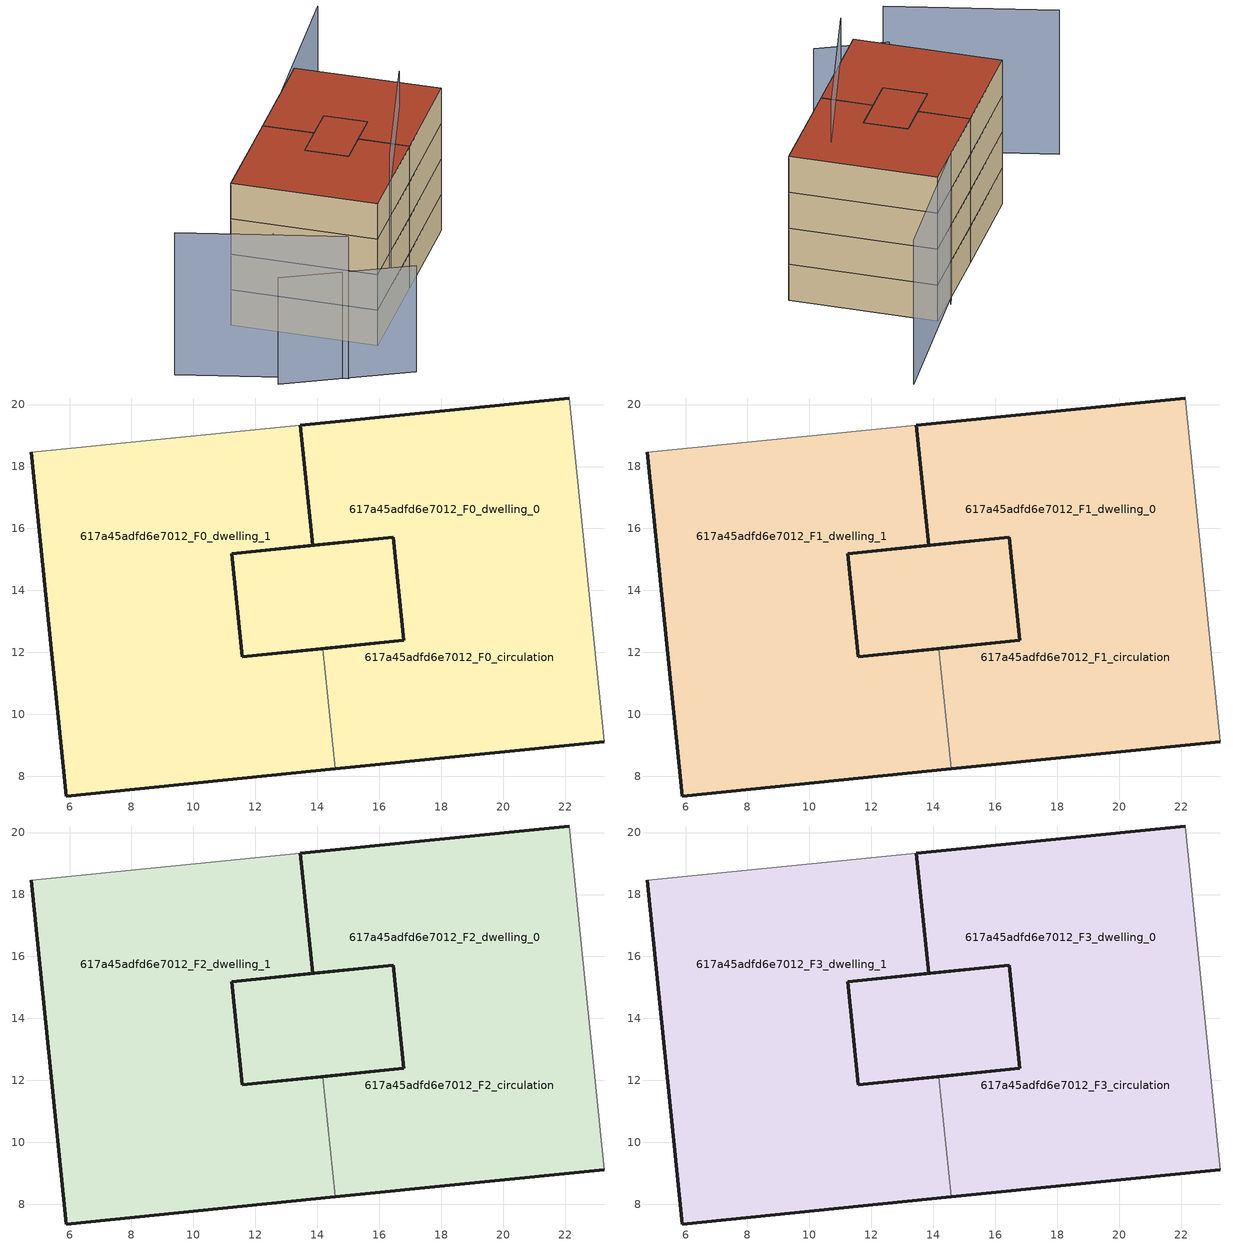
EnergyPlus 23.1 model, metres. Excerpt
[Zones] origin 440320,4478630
617a45adfd6e7012_F0_dwelling_0
 floor ground (EU_floor_Construction): 16.45,15.71 16.79,12.39 11.58,11.86 11.24,15.19 13.85,15.45 z0; 22.13,20.21 23.26,9.12 14.57,8.24 14.18,12.12 16.79,12.39 16.45,15.71 13.85,15.45 13.45,19.33 z0
 wall outside (EU_wall_Construction): 22.13,20.21 13.45,19.33 13.85,15.45 16.45,15.71 16.79,12.39 14.18,12.12 / 14.57,8.24 23.26,9.12 z0:3
 wall adiabatic (EU_wall_Construction): 23.26,9.12 22.13,20.21 z0:3
 wall to 617a45adfd6e7012_F0_dwelling_1 (EU_wall_Construction): 14.18,12.12 14.57,8.24 z0:3
617a45adfd6e7012_F0_dwelling_1
 floor ground (EU_floor_Construction): 16.45,15.71 16.79,12.39 11.58,11.86 11.24,15.19 13.85,15.45 z0; 13.45,19.33 13.85,15.45 11.24,15.19 11.58,11.86 14.18,12.12 14.57,8.24 5.89,7.36 4.77,18.46 z0
 wall outside (EU_wall_Construction): 4.77,18.46 5.89,7.36 14.57,8.24 / 14.18,12.12 11.58,11.86 11.24,15.19 13.85,15.45 13.45,19.33 z0:3
 wall adiabatic (EU_wall_Construction): 13.45,19.33 4.77,18.46 z0:3
617a45adfd6e7012_F0_circulation
 floor ground (EU_floor_Construction): 22.13,20.21 23.26,9.12 14.57,8.24 14.18,12.12 16.79,12.39 16.45,15.71 13.85,15.45 13.45,19.33 z0; 16.45,15.71 16.79,12.39 11.58,11.86 11.24,15.19 13.85,15.45 z0; 13.45,19.33 13.85,15.45 11.24,15.19 11.58,11.86 14.18,12.12 14.57,8.24 5.89,7.36 4.77,18.46 z0
 wall outside (EU_wall_Construction): 11.24,15.19 11.58,11.86 16.79,12.39 16.45,15.71 11.24,15.19 z0:3
617a45adfd6e7012_F1_dwelling_0
 floor outside (EU_floor_Construction): 22.13,20.21 23.26,9.12 14.57,8.24 14.18,12.12 16.79,12.39 16.45,15.71 13.85,15.45 13.45,19.33 z3; 16.45,15.71 16.79,12.39 11.58,11.86 11.24,15.19 13.85,15.45 z3
 wall outside (EU_wall_Construction): 22.13,20.21 13.45,19.33 13.85,15.45 16.45,15.71 16.79,12.39 14.18,12.12 / 14.57,8.24 23.26,9.12 z3:6
 wall adiabatic (EU_wall_Construction): 23.26,9.12 22.13,20.21 z3:6
 wall to 617a45adfd6e7012_F1_dwelling_1 (EU_wall_Construction): 14.18,12.12 14.57,8.24 z3:6
617a45adfd6e7012_F1_dwelling_1
 floor to 617a45adfd6e7012_F0_dwelling_1 (EU_floor_Construction): 13.45,19.33 13.85,15.45 11.24,15.19 11.58,11.86 14.18,12.12 14.57,8.24 5.89,7.36 4.77,18.46 z3; 16.45,15.71 16.79,12.39 11.58,11.86 11.24,15.19 13.85,15.45 z3
 wall outside (EU_wall_Construction): 4.77,18.46 5.89,7.36 14.57,8.24 / 14.18,12.12 11.58,11.86 11.24,15.19 13.85,15.45 13.45,19.33 z3:6
 wall adiabatic (EU_wall_Construction): 13.45,19.33 4.77,18.46 z3:6
617a45adfd6e7012_F1_circulation
 floor outside (EU_floor_Construction): 16.45,15.71 16.79,12.39 11.58,11.86 11.24,15.19 13.85,15.45 z3; 13.45,19.33 13.85,15.45 11.24,15.19 11.58,11.86 14.18,12.12 14.57,8.24 5.89,7.36 4.77,18.46 z3
 floor to 617a45adfd6e7012_F0_circulation (EU_floor_Construction): 22.13,20.21 23.26,9.12 14.57,8.24 14.18,12.12 16.79,12.39 16.45,15.71 13.85,15.45 13.45,19.33 z3
 wall outside (EU_wall_Construction): 11.24,15.19 11.58,11.86 16.79,12.39 16.45,15.71 11.24,15.19 z3:6
617a45adfd6e7012_F2_dwelling_0
 floor outside (EU_floor_Construction): 22.13,20.21 23.26,9.12 14.57,8.24 14.18,12.12 16.79,12.39 16.45,15.71 13.85,15.45 13.45,19.33 z6; 16.45,15.71 16.79,12.39 11.58,11.86 11.24,15.19 13.85,15.45 z6
 wall outside (EU_wall_Construction): 22.13,20.21 13.45,19.33 13.85,15.45 16.45,15.71 16.79,12.39 14.18,12.12 / 14.57,8.24 23.26,9.12 z6:9
 wall adiabatic (EU_wall_Construction): 23.26,9.12 22.13,20.21 z6:9
 wall to 617a45adfd6e7012_F2_dwelling_1 (EU_wall_Construction): 14.18,12.12 14.57,8.24 z6:9
617a45adfd6e7012_F2_dwelling_1
 floor to 617a45adfd6e7012_F1_dwelling_1 (EU_floor_Construction): 13.45,19.33 13.85,15.45 11.24,15.19 11.58,11.86 14.18,12.12 14.57,8.24 5.89,7.36 4.77,18.46 z6; 16.45,15.71 16.79,12.39 11.58,11.86 11.24,15.19 13.85,15.45 z6
 wall outside (EU_wall_Construction): 4.77,18.46 5.89,7.36 14.57,8.24 / 14.18,12.12 11.58,11.86 11.24,15.19 13.85,15.45 13.45,19.33 z6:9
 wall adiabatic (EU_wall_Construction): 13.45,19.33 4.77,18.46 z6:9
617a45adfd6e7012_F2_circulation
 floor outside (EU_floor_Construction): 16.45,15.71 16.79,12.39 11.58,11.86 11.24,15.19 13.85,15.45 z6; 13.45,19.33 13.85,15.45 11.24,15.19 11.58,11.86 14.18,12.12 14.57,8.24 5.89,7.36 4.77,18.46 z6
 floor to 617a45adfd6e7012_F1_circulation (EU_floor_Construction): 22.13,20.21 23.26,9.12 14.57,8.24 14.18,12.12 16.79,12.39 16.45,15.71 13.85,15.45 13.45,19.33 z6
 wall outside (EU_wall_Construction): 11.24,15.19 11.58,11.86 16.79,12.39 16.45,15.71 11.24,15.19 z6:9
617a45adfd6e7012_F3_dwelling_0
 floor outside (EU_floor_Construction): 22.13,20.21 23.26,9.12 14.57,8.24 14.18,12.12 16.79,12.39 16.45,15.71 13.85,15.45 13.45,19.33 z9; 16.45,15.71 16.79,12.39 11.58,11.86 11.24,15.19 13.85,15.45 z9
 wall outside (EU_wall_Construction): 22.13,20.21 13.45,19.33 13.85,15.45 16.45,15.71 16.79,12.39 14.18,12.12 / 14.57,8.24 23.26,9.12 z9:12
 wall adiabatic (EU_wall_Construction): 23.26,9.12 22.13,20.21 z9:12
 wall to 617a45adfd6e7012_F3_dwelling_1 (EU_wall_Construction): 14.18,12.12 14.57,8.24 z9:12
 roof outside (EU_roof_Construction): 23.26,9.12 22.13,20.21 13.45,19.33 13.85,15.45 16.45,15.71 16.79,12.39 14.18,12.12 14.57,8.24 z12; 16.79,12.39 16.45,15.71 13.85,15.45 11.24,15.19 11.58,11.86 z12
617a45adfd6e7012_F3_dwelling_1
 floor to 617a45adfd6e7012_F2_dwelling_1 (EU_floor_Construction): 13.45,19.33 13.85,15.45 11.24,15.19 11.58,11.86 14.18,12.12 14.57,8.24 5.89,7.36 4.77,18.46 z9; 16.45,15.71 16.79,12.39 11.58,11.86 11.24,15.19 13.85,15.45 z9
 wall outside (EU_wall_Construction): 4.77,18.46 5.89,7.36 14.57,8.24 / 14.18,12.12 11.58,11.86 11.24,15.19 13.85,15.45 13.45,19.33 z9:12
 wall adiabatic (EU_wall_Construction): 13.45,19.33 4.77,18.46 z9:12
 roof outside (EU_roof_Construction): 14.57,8.24 14.18,12.12 11.58,11.86 11.24,15.19 13.85,15.45 13.45,19.33 4.77,18.46 5.89,7.36 z12; 16.79,12.39 16.45,15.71 13.85,15.45 11.24,15.19 11.58,11.86 z12
617a45adfd6e7012_F3_circulation
 floor outside (EU_floor_Construction): 16.45,15.71 16.79,12.39 11.58,11.86 11.24,15.19 13.85,15.45 z9; 13.45,19.33 13.85,15.45 11.24,15.19 11.58,11.86 14.18,12.12 14.57,8.24 5.89,7.36 4.77,18.46 z9
 floor to 617a45adfd6e7012_F2_circulation (EU_floor_Construction): 22.13,20.21 23.26,9.12 14.57,8.24 14.18,12.12 16.79,12.39 16.45,15.71 13.85,15.45 13.45,19.33 z9
 wall outside (EU_wall_Construction): 11.24,15.19 11.58,11.86 16.79,12.39 16.45,15.71 11.24,15.19 z9:12
 roof outside (EU_roof_Construction): 23.26,9.12 22.13,20.21 13.45,19.33 13.85,15.45 16.45,15.71 16.79,12.39 14.18,12.12 14.57,8.24 z12; 16.79,12.39 16.45,15.71 13.85,15.45 11.24,15.19 11.58,11.86 z12; 14.57,8.24 14.18,12.12 11.58,11.86 11.24,15.19 13.85,15.45 13.45,19.33 4.77,18.46 5.89,7.36 z12
shading: 8.19,7.3 19.69,11.04 z0:15; 18.69,19.89 31.19,21.88 / -3.41,19.68 0.64,7.64 z0:12; -1.95,12.11 3.35,3.33 / 19.51,20.2 5.42,15.37 z0:9
[Building]
EU S2 Campaign: North Axis=0; Terrain=City; Solar Distribution=FullExterior
[Site:Location]
Madrid: Latitude=40.5; Longitude=-3.5; Time Zone=1; Elevation=609
[SizingPeriod:WeatherFileDays]
AnnualSizingPeriod: Begin Month=1; Begin Day of Month=1; End Month=12; End Day of Month=31; Day of Week for Start Day=Monday; Use Weather File Daylight Saving Period=No; Use Weather File Rain and Snow Indicators=No
[MATERIAL]
EU_InternalMass_Material: Roughness=MediumRough; Thickness=0.1; Conductivity=1; Density=1800; Specific Heat=900; Thermal Absorptance=0.9; Solar Absorptance=0.7; Visible Absorptance=0.7
[MATERIAL:NOMASS] Roughness=MediumRough; Thermal Absorptance=0.9; Solar Absorptance=0.7; Visible Absorptance=0.7
Name | Thermal Resistance
EU_wall_NoMass | 0.609216
EU_roof_NoMass | 0.513268
EU_floor_NoMass | 0.568163
[CONSTRUCTION]
EU_wall_Construction: EU_wall_NoMass
EU_roof_Construction: EU_roof_NoMass
EU_floor_Construction: EU_floor_NoMass
EU_InternalMass_Construction: EU_InternalMass_Material
[ZONE] Type=1; Multiplier=1; Ceiling Height=autocalculate; Floor Area=autocalculate; Part of Total Floor Area=Yes
Name | Volume
617a45adfd6e7012_F0_dwelling_0; 617a45adfd6e7012_F1_dwelling_0; 617a45adfd6e7012_F2_dwelling_0; 617a45adfd6e7012_F3_dwelling_0 | 318.131
617a45adfd6e7012_F0_dwelling_1; 617a45adfd6e7012_F1_dwelling_1; 617a45adfd6e7012_F2_dwelling_1; 617a45adfd6e7012_F3_dwelling_1 | 318.133
617a45adfd6e7012_F0_circulation; 617a45adfd6e7012_F1_circulation; 617a45adfd6e7012_F2_circulation; 617a45adfd6e7012_F3_circulation | 583.728
[INTERNALMASS] Construction=EU_InternalMass_Construction; Surface Area=88.5321
Name | Zone or ZoneList
617a45adfd6e7012_F0_dwelling_0_EU_InternalMass | 617a45adfd6e7012_F0_dwelling_0
617a45adfd6e7012_F0_dwelling_1_EU_InternalMass | 617a45adfd6e7012_F0_dwelling_1
617a45adfd6e7012_F1_dwelling_0_EU_InternalMass | 617a45adfd6e7012_F1_dwelling_0
617a45adfd6e7012_F1_dwelling_1_EU_InternalMass | 617a45adfd6e7012_F1_dwelling_1
617a45adfd6e7012_F2_dwelling_0_EU_InternalMass | 617a45adfd6e7012_F2_dwelling_0
617a45adfd6e7012_F2_dwelling_1_EU_InternalMass | 617a45adfd6e7012_F2_dwelling_1
617a45adfd6e7012_F3_dwelling_0_EU_InternalMass | 617a45adfd6e7012_F3_dwelling_0
617a45adfd6e7012_F3_dwelling_1_EU_InternalMass | 617a45adfd6e7012_F3_dwelling_1
[OTHEREQUIPMENT] Fuel Type=Electricity; Design Level Calculation Method=Watts/Area; Power per Zone Floor Area=1; Fraction Latent=0; Fraction Radiant=0; Fraction Lost=0; Carbon Dioxide Generation Rate=0; EndUse Subcategory=EU_Step8_InternalGains
Name | Zone or ZoneList or Space or SpaceList | Schedule
EU_Step8_InternalGain_617a45adfd6e7012_F0_dwelling_0_f000 | 617a45adfd6e7012_F0_dwelling_0 | EU_Step8_GainSchedule_617a45adfd6e7012_F0_dwelling_0_f000
EU_Step8_InternalGain_617a45adfd6e7012_F0_dwelling_1_f000 | 617a45adfd6e7012_F0_dwelling_1 | EU_Step8_GainSchedule_617a45adfd6e7012_F0_dwelling_1_f000
EU_Step8_InternalGain_617a45adfd6e7012_F1_dwelling_0_f000 | 617a45adfd6e7012_F1_dwelling_0 | EU_Step8_GainSchedule_617a45adfd6e7012_F1_dwelling_0_f000
EU_Step8_InternalGain_617a45adfd6e7012_F1_dwelling_1_f000 | 617a45adfd6e7012_F1_dwelling_1 | EU_Step8_GainSchedule_617a45adfd6e7012_F1_dwelling_1_f000
EU_Step8_InternalGain_617a45adfd6e7012_F2_dwelling_0_f000 | 617a45adfd6e7012_F2_dwelling_0 | EU_Step8_GainSchedule_617a45adfd6e7012_F2_dwelling_0_f000
EU_Step8_InternalGain_617a45adfd6e7012_F2_dwelling_1_f000 | 617a45adfd6e7012_F2_dwelling_1 | EU_Step8_GainSchedule_617a45adfd6e7012_F2_dwelling_1_f000
EU_Step8_InternalGain_617a45adfd6e7012_F3_dwelling_0_f000 | 617a45adfd6e7012_F3_dwelling_0 | EU_Step8_GainSchedule_617a45adfd6e7012_F3_dwelling_0_f000
EU_Step8_InternalGain_617a45adfd6e7012_F3_dwelling_1_f000 | 617a45adfd6e7012_F3_dwelling_1 | EU_Step8_GainSchedule_617a45adfd6e7012_F3_dwelling_1_f000
[ZONEINFILTRATION:DESIGNFLOWRATE] Schedule=EU_AlwaysOn; Design Flow Rate Calculation Method=Flow/Area; Flow Rate per Floor Area=0.0005; Constant Term Coefficient=1; Temperature Term Coefficient=0; Velocity Term Coefficient=0; Velocity Squared Term Coefficient=0
Name | Zone or ZoneList or Space or SpaceList
EU_Circulation_Infiltration_617a45adfd6e7012_F0_circulation | 617a45adfd6e7012_F0_circulation
EU_Circulation_Infiltration_617a45adfd6e7012_F1_circulation | 617a45adfd6e7012_F1_circulation
EU_Circulation_Infiltration_617a45adfd6e7012_F2_circulation | 617a45adfd6e7012_F2_circulation
EU_Circulation_Infiltration_617a45adfd6e7012_F3_circulation | 617a45adfd6e7012_F3_circulation
[ZONEVENTILATION:DESIGNFLOWRATE] Schedule=EU_AlwaysOn; Design Flow Rate Calculation Method=AirChanges/Hour; Air Changes per Hour=0.752966; Ventilation Type=Natural; Fan Pressure Rise=0; Fan Total Efficiency=1; Constant Term Coefficient=1; Temperature Term Coefficient=0; Velocity Term Coefficient=0; Velocity Squared Term Coefficient=0; Minimum Indoor Temperature=-100; Maximum Indoor Temperature=100; Delta Temperature=-100; Minimum Outdoor Temperature=-100; Maximum Outdoor Temperature=100; Maximum Wind Speed=40
Name | Zone or ZoneList or Space or SpaceList
EU_ConstantAir_617a45adfd6e7012_F0_dwelling_0 | 617a45adfd6e7012_F0_dwelling_0
EU_ConstantAir_617a45adfd6e7012_F0_dwelling_1 | 617a45adfd6e7012_F0_dwelling_1
EU_ConstantAir_617a45adfd6e7012_F1_dwelling_0 | 617a45adfd6e7012_F1_dwelling_0
EU_ConstantAir_617a45adfd6e7012_F1_dwelling_1 | 617a45adfd6e7012_F1_dwelling_1
EU_ConstantAir_617a45adfd6e7012_F2_dwelling_0 | 617a45adfd6e7012_F2_dwelling_0
EU_ConstantAir_617a45adfd6e7012_F2_dwelling_1 | 617a45adfd6e7012_F2_dwelling_1
EU_ConstantAir_617a45adfd6e7012_F3_dwelling_0 | 617a45adfd6e7012_F3_dwelling_0
EU_ConstantAir_617a45adfd6e7012_F3_dwelling_1 | 617a45adfd6e7012_F3_dwelling_1
[HVACTEMPLATE:THERMOSTAT] Constant Heating Setpoint=20; Constant Cooling Setpoint=50
EU_HeatOnly_617a45adfd6e7012_F0_dwelling_0; EU_HeatOnly_617a45adfd6e7012_F0_dwelling_1; EU_HeatOnly_617a45adfd6e7012_F1_dwelling_0; EU_HeatOnly_617a45adfd6e7012_F1_dwelling_1; EU_HeatOnly_617a45adfd6e7012_F2_dwelling_0; EU_HeatOnly_617a45adfd6e7012_F2_dwelling_1; EU_HeatOnly_617a45adfd6e7012_F3_dwelling_0; EU_HeatOnly_617a45adfd6e7012_F3_dwelling_1
[HVACTEMPLATE:ZONE:IDEALLOADSAIRSYSTEM] System Availability Schedule=EU_AlwaysOn; Maximum Heating Supply Air Temperature=50; Minimum Cooling Supply Air Temperature=13; Maximum Heating Supply Air Humidity Ratio=0.0156; Minimum Cooling Supply Air Humidity Ratio=0.0077; Heating Limit=NoLimit; Cooling Limit=NoLimit; Heating Availability Schedule=EU_AlwaysOn; Cooling Availability Schedule=EU_CoolingOff; Dehumidification Control Type=ConstantSensibleHeatRatio; Cooling Sensible Heat Ratio=0.7; Dehumidification Setpoint=60; Humidification Control Type=None; Humidification Setpoint=30; Outdoor Air Method=None; Outdoor Air Flow Rate per Person=0.00944; Outdoor Air Flow Rate per Zone Floor Area=0; Outdoor Air Flow Rate per Zone=0; Demand Controlled Ventilation Type=None; Outdoor Air Economizer Type=NoEconomizer; Heat Recovery Type=None; Sensible Heat Recovery Effectiveness=0.7; Latent Heat Recovery Effectiveness=0.65
Name | Template Thermostat
617a45adfd6e7012_F0_dwelling_0 | EU_HeatOnly_617a45adfd6e7012_F0_dwelling_0
617a45adfd6e7012_F0_dwelling_1 | EU_HeatOnly_617a45adfd6e7012_F0_dwelling_1
617a45adfd6e7012_F1_dwelling_0 | EU_HeatOnly_617a45adfd6e7012_F1_dwelling_0
617a45adfd6e7012_F1_dwelling_1 | EU_HeatOnly_617a45adfd6e7012_F1_dwelling_1
617a45adfd6e7012_F2_dwelling_0 | EU_HeatOnly_617a45adfd6e7012_F2_dwelling_0
617a45adfd6e7012_F2_dwelling_1 | EU_HeatOnly_617a45adfd6e7012_F2_dwelling_1
617a45adfd6e7012_F3_dwelling_0 | EU_HeatOnly_617a45adfd6e7012_F3_dwelling_0
617a45adfd6e7012_F3_dwelling_1 | EU_HeatOnly_617a45adfd6e7012_F3_dwelling_1
[SIZING:ZONE] Zone Cooling Design Supply Air Temperature Input Method=SupplyAirTemperature; Zone Cooling Design Supply Air Temperature=13; Zone Heating Design Supply Air Temperature Input Method=SupplyAirTemperature; Zone Heating Design Supply Air Temperature=50; Zone Cooling Design Supply Air Humidity Ratio=0.008; Zone Heating Design Supply Air Humidity Ratio=0.008; Cooling Design Air Flow Method=DesignDay; Cooling Design Air Flow Rate=0; Cooling Minimum Air Flow per Zone Floor Area=0.000762; Cooling Minimum Air Flow=0; Cooling Minimum Air Flow Fraction=0.2; Heating Design Air Flow Method=DesignDay; Heating Design Air Flow Rate=0; Heating Maximum Air Flow per Zone Floor Area=0.002032; Heating Maximum Air Flow=0.141576; Heating Maximum Air Flow Fraction=0.3; Account for Dedicated Outdoor Air System=No; Dedicated Outdoor Air System Control Strategy=NeutralSupplyAir; Dedicated Outdoor Air Low Setpoint Temperature for Design=autosize; Dedicated Outdoor Air High Setpoint Temperature for Design=autosize; Zone Load Sizing Method=Sensible Load Only No Latent Load; Zone Latent Cooling Design Supply Air Humidity Ratio Input Method=HumidityRatioDifference; Zone Cooling Design Supply Air Humidity Ratio Difference=0.005; Zone Latent Heating Design Supply Air Humidity Ratio Input Method=HumidityRatioDifference; Zone Humidification Design Supply Air Humidity Ratio Difference=0.005
617a45adfd6e7012_F0_dwelling_0; 617a45adfd6e7012_F0_dwelling_1; 617a45adfd6e7012_F1_dwelling_0; 617a45adfd6e7012_F1_dwelling_1; 617a45adfd6e7012_F2_dwelling_0; 617a45adfd6e7012_F2_dwelling_1; 617a45adfd6e7012_F3_dwelling_0; 617a45adfd6e7012_F3_dwelling_1
[SCHEDULE:CONSTANT]
Name | Hourly Value
EU_AlwaysOn | 1
EU_CoolingOff | 0
[SCHEDULE:FILE] Column Number=1; Rows to Skip at Top=0; Number of Hours of Data=8760; Column Separator=Comma; Interpolate to Timestep=No; Minutes per Item=60; Adjust Schedule for Daylight Savings=Yes
Name | File
EU_Step8_GainSchedule_617a45adfd6e7012_F0_dwelling_0_f000 | ../../schedules/617a45adfd6e7012/617a45adfd6e7012_F0_dwelling_0_f000_gain.csv
EU_Step8_GainSchedule_617a45adfd6e7012_F0_dwelling_1_f000 | ../../schedules/617a45adfd6e7012/617a45adfd6e7012_F0_dwelling_1_f000_gain.csv
EU_Step8_GainSchedule_617a45adfd6e7012_F1_dwelling_0_f000 | ../../schedules/617a45adfd6e7012/617a45adfd6e7012_F1_dwelling_0_f000_gain.csv
EU_Step8_GainSchedule_617a45adfd6e7012_F1_dwelling_1_f000 | ../../schedules/617a45adfd6e7012/617a45adfd6e7012_F1_dwelling_1_f000_gain.csv
EU_Step8_GainSchedule_617a45adfd6e7012_F2_dwelling_0_f000 | ../../schedules/617a45adfd6e7012/617a45adfd6e7012_F2_dwelling_0_f000_gain.csv
EU_Step8_GainSchedule_617a45adfd6e7012_F2_dwelling_1_f000 | ../../schedules/617a45adfd6e7012/617a45adfd6e7012_F2_dwelling_1_f000_gain.csv
EU_Step8_GainSchedule_617a45adfd6e7012_F3_dwelling_0_f000 | ../../schedules/617a45adfd6e7012/617a45adfd6e7012_F3_dwelling_0_f000_gain.csv
EU_Step8_GainSchedule_617a45adfd6e7012_F3_dwelling_1_f000 | ../../schedules/617a45adfd6e7012/617a45adfd6e7012_F3_dwelling_1_f000_gain.csv
